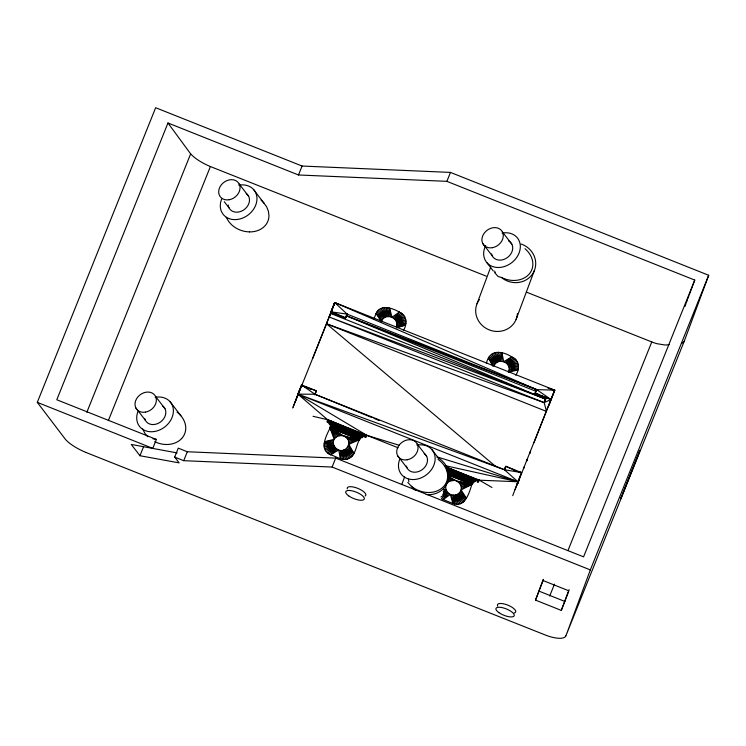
<?xml version="1.0" encoding="UTF-8"?>
<svg xmlns="http://www.w3.org/2000/svg" width="746" height="746" viewBox="0 0 746 746"><rect width="100%" height="100%" fill="white"/><g stroke="black" fill="none" stroke-linecap="round" stroke-linejoin="round"><path stroke-width="1.12" d="M314.719 394.858L316.295 390.82L301.636 384.983L297.952 394.14L328.492 420.539L330.413 424.81L330.105 427.971L344.242 436.27C354.21 440.224 345.93 455.219 337.183 449.279C333.257 447.152 331.905 441.39 335.019 438.014C341.938 431.645 351.767 440.019 359.432 439.655L362.351 436.485L366.799 435.31L399.026 445.222M373.97 318.766L376.096 313.488L384.059 317.861L376.879 311.959L385.495 317.059L380.749 308.508L387.09 316.584L385.98 307.445L388.769 316.444L389.552 308.219L392.07 317.209L399.324 312.117L394.793 319.204L404.752 316.761L395.772 320.566L405.955 320.071L396.424 322.076L405.917 323.522L396.732 323.671L405.423 325.172L396.257 326.823C400.117 317.498 383.929 311.949 381.337 321.75L376.096 313.488C380.162 303.874 392.797 308.023 399.324 312.117C406.915 314.812 407.633 324.557 403.297 330.45M515.122 489.674L517.92 481.757L504.436 469.747L505.816 466.315L521.603 472.6L517.92 481.757L478.111 480.144L474.782 481.273L471.864 484.443C469.309 492.742 464.982 508.231 452.887 503.447L453.671 495.223C457.522 495.381 461.242 492.276 461.345 488.332C461.476 481.151 452.608 479.725 448.253 476.181M345.706 437.137L359.432 439.655L348.839 444.346L353.912 453.391L346.582 448.505L353.128 454.929L345.258 449.456L350.76 457.457L343.729 450.099L347.599 459.023L342.088 450.407L340.456 458.659L338.731 449.987L330.683 454.762L335.812 448.271L327.559 452.878L334.693 447.022L324.51 448.514L333.872 445.576L324.09 443.357L333.387 444.01L324.585 441.716L334.096 439.329L330.105 427.971L359.432 439.655C355.767 445.875 355.805 456.505 347.599 459.023C341.612 460.767 336.138 456.384 330.683 454.762C318.589 449.922 326.216 435.711 330.105 427.971L359.637 439.207L330.487 425.938L361.39 437.156L352.979 432.755L329.741 422.544L329.322 424.558M486.401 363.554C488.966 349.538 501.816 350.433 511.756 356.896C519.347 359.591 520.055 369.345 515.728 375.238M508.931 370.855C511.504 362.136 497.274 357.25 494.011 365.773L488.518 358.267L495.848 363.153L489.311 356.737L497.181 362.211L491.67 354.21L498.701 361.568L494.831 352.644L500.352 361.25L501.974 353.007L503.709 361.67L511.756 356.896L506.627 363.386L514.88 358.779L507.746 364.645L517.929 363.153L508.567 366.09L518.339 368.3L509.052 367.647L517.855 369.951L508.334 372.338L508.931 370.855L517.855 369.951L509.173 369.261M365.363 437.389L365.689 435.356L327.69 419.737L313.012 416.287M477.794 482.177L478.111 480.144L446.453 467.127L479.23 480.098L491.95 487.492M328.697 423.476L329.182 421.481L365.689 435.356L364.831 437.249M446.183 484.835C444.159 489.73 448.56 495.279 453.671 495.223L456.449 504.221L455.349 495.083L461.69 503.158L456.944 494.598L465.551 499.708L458.38 493.805L466.343 498.179L461.103 489.917L471.864 484.443L447.768 474.848M327.886 422.534L328.492 420.539L364.542 435.571L329.741 422.544M297.449 396.098L301.636 384.983L314.915 394.252L371.797 417.499M329.079 317.563L334.749 302.55L554.716 390.167L549.121 405.134M684.977 306.429L686.059 303.501M686.423 302.522L687.504 299.603M687.868 298.624L688.959 295.696M689.323 294.717L694.75 280.076L446.882 181.343L298.493 174.974L167.971 122.987L56.789 399.763L156.371 439.431L152.79 448.365L37.3 402.364L155.662 107.722L302.083 166.041L450.472 172.41L708.7 275.274L684.231 341.258L565.869 635.909L590.338 569.916L708.7 275.274M292.758 408.034L301.44 385.495L316.295 390.82L314.915 394.252L297.952 394.14L299.612 390.121M295.155 402.047L299.351 391.081M346.33 316.183L347.114 314.113L331.019 311.837L330.823 312.35L345.491 318.188L346.47 315.819L347.114 314.113L334.749 302.55L331.019 311.837L345.491 318.188L347.114 314.113L536.626 389.608L550.986 399.455L533.987 442.732M329.555 316.444L334.749 302.55L536.626 389.608L554.716 390.167L517.127 484.564L521.603 472.6L517.538 471.453M345.491 318.188L347.114 314.113M326.925 421.788L327.69 419.737L398.066 447.768M366.034 437.361L366.799 435.31L297.952 394.14L299.37 390.969M401.758 484.527L404.584 476.964M477.011 303.79L490.682 267.199M516.129 319.335L534.378 270.518M478.456 482.149L479.23 480.098M504.585 469.467L505.816 466.315L516.521 471.164L513.546 469.98M548.049 388.116L554.716 390.167L550.986 399.455L535.003 393.683L536.626 389.608L346.47 315.819L545.606 399.073L544.179 402.635L546.51 411.428L326.543 323.801L334.749 302.55L336.744 303.743M539.274 394.531L535.003 393.683L536.626 389.608L535.992 391.314L346.47 315.819M297.16 396.947L326.543 323.801L544.179 402.635L546.249 397.366M512.726 495.652L517.92 481.757L297.952 394.14L504.436 469.747L521.603 472.6M568.76 591.121L561.3 610.405L535.516 600.11L543.312 579.334M535.516 600.11L543.358 579.791M561.3 610.405L569.095 589.629M536.626 389.608L535.003 393.683M293.15 407.074L298.335 393.543M338.498 314.616L330.525 313.404L312.723 358.341M638.334 454.594L639.919 450.276L620.476 499.149L621.903 495.848M544.179 402.635L546.38 396.956L545.606 399.073L329.098 316.966L544.179 402.635L550.986 399.455L535.199 393.17L545.904 398.019M637.783 456.048L622.444 494.542M330.264 427.505L359.637 439.207L330.385 427.01L360.56 437.921L352.494 433.976L353.744 430.806L327.69 419.737M334.749 302.55L330.823 312.35L336.362 313.712M517.137 484.825L518.871 480.508M523.617 468.637L524.485 466.474M527.506 458.921L526.639 461.075L527.543 458.986M530.527 451.367L529.66 453.521L530.574 451.442M86.834 412.277L190.64 153.881L167.971 122.987M108.338 420.623L210.4 166.544L486.261 276.169M694.75 280.076L583.568 556.852L335.7 458.119L187.302 451.75L178.266 448.15L174.676 457.084L179.133 462.874L139.959 455.731L143.549 446.789M174.676 457.084L183.721 460.683L187.302 451.75M298.493 174.974L302.083 166.041M183.721 460.683L332.11 467.052L335.7 458.119M446.882 181.343L450.472 172.41M517.155 484.853L518.88 480.536M549.709 596.007L554.483 584.118M567.948 550.595L651.771 341.938A17.96 6.229 21.9 0 0 657.049 343.71L664.789 344.978A19.816 6.873 21.9 0 0 669.283 344.456M316.108 391.333L314.915 394.252L504.436 469.747L505.62 466.828M331.802 309.982L330.823 312.35L331.662 310.336M327.447 321.722L326.543 323.801L495.745 466.539M477.263 482.037L478.111 480.144L446.005 467.425M362.407 437.734L363.414 435.953L329.182 421.481M327.401 422.273L328.492 420.539M442.686 494.635L447.647 492.463L441.464 498.738L443.105 499.55L447.647 492.463L443.217 493.544M446.947 483.427L449.353 481.273L454.211 480.359L471.864 484.443L461.345 488.332M393.543 318.066L399.324 312.117M451.983 495.008L452.887 503.447L443.105 499.55L448.896 493.591M181.66 438.564C177.753 442.751 171.869 444.625 166.237 444.513A25.644 24.049 20.1 0 1 154.748 441.688M403.726 315.288L394.793 319.204L400.966 312.928M330.683 454.762L337.183 449.279M505.256 362.388L511.756 356.896M329.042 453.95L335.812 448.271M506.627 363.386L513.397 357.716M443.105 499.55L450.36 494.458L452.887 503.447M394.793 319.204L402.448 314.001M440.942 497.013L447.647 492.463M326.282 451.591L334.693 447.022L325.256 450.118M516.148 360.076L507.746 364.645L517.174 361.549M521.118 244.017A21.047 19.741 20.5 0 1 533.129 273.055A21.047 19.741 20.5 0 1 501.359 277.4L498.179 276.607L494.766 272.747M443.674 492.369L446.668 491.101L443.273 491.269M396.592 327.895L405.423 325.172L396.676 325.284M348.904 442.742L359.432 439.655L346.965 438.275M395.772 320.566L405.498 318.374M443.422 491.838L446.668 491.101M461.224 486.718L471.864 484.443L457.429 481.45M443.889 490.038L446.005 489.59L443.898 489.273M348.596 441.138L359.432 439.655L347.934 439.627M518.377 364.85L508.567 366.09L518.517 366.584M324.053 446.817L333.872 445.576L323.913 445.082M333.499 440.811L324.585 441.716L333.257 442.397M460.739 485.152L471.864 484.443L458.79 482.457M396.424 322.076L406.094 321.796M443.861 489.646L446.005 489.59M249.453 231.913C255.085 232.025 260.96 230.15 264.867 225.963A17.251 16.179 20.1 0 0 268.98 215.753L268.383 211.127L266.564 206.689L253.687 189.624M459.918 483.716L471.864 484.443M152.977 438.807L156.371 439.431M177.128 452.915L131.259 444.439L139.959 455.731M551.331 389.421L554.716 390.167M444.635 465.523L517.92 481.757L437.911 457.167M363.414 435.953L330.413 424.81L352.494 433.976M447.04 470.894L475.845 480.741L446.695 468.497M448.421 472.554L473.813 481.935L447.274 469.756M448.113 473.719L472.983 482.709L447.88 471.77M446.826 468.171L476.974 480.359L447.451 469.299M447.805 474.764L472.069 483.995L448.16 473.188M526.573 292.19L651.771 341.938M86.21 452.561L545.354 635.023A19.517 6.77 21.9 0 0 565.841 635.9M331.019 311.837L345.678 317.675M330.525 313.404L545.606 399.073L541.232 395.548M301.44 385.495L310.868 389.244M330.161 423.663L362.351 436.485M446.882 470.157L474.782 481.273M330.487 425.938L360.56 437.921M447.936 474.381L472.069 483.995L448.029 473.971M332.11 467.052L590.338 569.916M542.864 580.453L568.648 590.748M539.106 591.177L564.89 601.472M373.942 418.375L379.304 420.576M210.26 166.489L210.185 166.461A29.131 10.108 21.9 0 1 190.715 153.9M472.321 483.548L453.419 475.65L455.172 471.202L446.145 467.192M351.991 435.244L359.898 438.769M501.359 277.4L503.82 278.519A25.681 24.086 20.5 0 0 513.332 280.468C518.964 280.58 524.848 278.724 528.765 274.537A17.223 16.151 20.5 0 0 532.877 264.317C532.924 258.601 529.968 253.202 525.799 249.425A25.681 24.086 20.5 0 0 524.988 248.716M438.098 459.443A25.681 24.086 20.5 0 1 440.625 461.466C444.775 465.252 447.759 470.642 447.684 476.368A17.223 16.151 20.5 0 1 443.581 486.578C439.664 490.765 433.79 492.64 428.148 492.509A25.774 24.18 20.5 0 1 411.354 486.252L407.801 482.41M342.628 435.72L330.105 427.971L335.019 438.014M448.374 476.554L454.211 480.359M340.941 435.515L330.105 427.971L336.232 436.932M447.982 476.88L452.524 480.321M382.857 318.943L376.096 313.488L381.933 320.258M459.583 492.724L466.343 498.179L460.506 491.409M339.262 435.645L330.105 427.971L337.668 436.13M377.942 310.588L385.495 317.059L379.248 309.431M464.497 501.079L456.944 494.598L463.191 502.235M448.374 478.27L450.873 480.629M494.775 364.365L488.518 358.267L493.031 366.314M347.655 447.302L353.912 453.391L348.419 445.894M490.374 355.376L497.181 362.211M345.258 449.456L352.065 456.291M147.717 436.718L144.976 433.454L142.626 429.015M264.149 203.192L261.921 200.87A25.644 24.049 20.1 0 0 261.091 200.18M181.66 438.564A17.251 16.179 20.1 0 0 185.763 428.353C185.829 422.637 182.873 417.247 178.704 413.48A25.644 24.049 20.1 0 0 177.044 412.109M447.982 479.575L449.353 481.273M180.933 415.792L170.116 401.749M502.431 231.969L511.877 244.24M482.755 243.504L492.211 255.775M486.933 262.741L493.32 271.031M239.214 184.029L248.66 196.301M431.869 449.549L438.256 457.839M417.219 444.066L426.675 456.338M224.266 201.7L228.994 207.836M397.553 455.601L407.008 467.873M155.522 396.406L164.969 408.677M135.847 407.941L145.302 420.212M37.3 402.364L65.583 439.553A30.539 10.593 21.9 0 0 85.958 452.458M493.171 353.296L498.701 361.568M343.729 450.099L349.259 458.37M382.409 307.865L387.09 316.584L384.171 307.501M460.03 503.802L455.349 495.083L458.268 504.165M226.197 217.31L228.817 221.711L231.708 224.863A25.644 24.049 20.1 0 0 249.453 231.885M496.594 352.289L500.352 361.25L500.221 352.466M342.209 459.2L342.088 450.407L345.836 459.377M498.412 352.224L500.352 361.25M342.088 450.407L344.027 459.443M453.671 495.223L454.64 503.979M387.799 307.688L388.769 316.444M389.552 308.219L390.456 316.658M501.974 353.007L502.049 361.288M340.39 450.37L340.456 458.659M508.613 240.93A11.451 9.25 -37.6 0 1 507.644 257.379A11.451 9.25 -37.6 0 1 491.558 253.948M495.195 272.476A19.61 16.188 -53.7 0 1 494.645 271.05M502.123 233.069A19.657 15.89 -37.6 0 1 520.093 249.397A19.657 15.89 -37.6 0 1 496.249 267.394A19.657 15.89 -37.6 0 1 485.674 245.49M436.96 457.223A21.047 19.741 20.5 0 1 448.038 480.788A21.047 19.741 20.5 0 1 426.18 494.514M415.625 490.383A21.047 19.741 20.5 0 1 411.344 486.261M424.204 453.512A11.451 9.25 -37.6 0 1 421.984 469.812A11.451 9.25 -37.6 0 1 406.356 466.045M408.939 481.702A19.48 14.323 -59.5 0 1 408.444 479.193M416.939 445.12A19.657 15.89 -37.6 0 1 434.993 460.916A19.657 15.89 -37.6 0 1 412.128 479.529A19.657 15.89 -37.6 0 1 399.8 459.06M684.203 341.248A19.517 6.77 21.9 0 1 681.863 343.141M347.31 488.938A9.959 3.45 21.9 0 1 357.754 488.35A9.959 3.45 21.9 0 1 365.102 496.025M517.426 313.674A21.047 19.741 20.1 0 1 489.693 330.068A21.047 19.741 20.1 0 1 479.398 299.556M497.666 606.106A9.829 3.413 21.9 0 1 508.24 605.304A9.829 3.413 21.9 0 1 514.153 613.007M246.199 193.475A11.451 9.25 -37.6 0 1 243.485 210.092A11.451 9.25 -37.6 0 1 228.192 205.038M238.757 185.195A19.657 15.89 -37.6 0 1 256.81 200.991A19.657 15.89 -37.6 0 1 233.946 219.604A19.657 15.89 -37.6 0 1 221.627 199.135M162.507 405.852A11.451 9.25 -37.6 0 1 160.278 422.152A11.451 9.25 -37.6 0 1 144.659 418.385M155.187 397.32A19.657 15.89 -37.6 0 1 173.24 413.125A19.657 15.89 -37.6 0 1 150.366 431.738A19.657 15.89 -37.6 0 1 138.047 411.27M492.388 247.691A11.451 9.25 -37.6 0 0 501.946 231.139A11.451 9.25 -37.6 0 0 483.436 234.375A11.451 9.25 -37.6 0 0 492.388 247.691M407.185 459.788A11.451 9.25 -37.6 0 0 416.744 443.236A11.451 9.25 -37.6 0 0 398.233 446.481A11.451 9.25 -37.6 0 0 407.185 459.788M498.85 612.597A9.829 3.413 21.9 0 0 514.069 615.991A9.829 3.413 21.9 0 0 502.328 607.654A9.829 3.413 21.9 0 0 498.85 612.597M348.708 495.885A9.959 3.45 21.9 0 0 364.132 499.316A9.959 3.45 21.9 0 0 352.233 490.877A9.959 3.45 21.9 0 0 348.708 495.885M229.171 199.751A11.451 9.25 -37.6 0 0 238.729 183.199A11.451 9.25 -37.6 0 0 220.219 186.444A11.451 9.25 -37.6 0 0 229.171 199.751M145.489 412.128A11.451 9.25 -37.6 0 0 155.037 395.576A11.451 9.25 -37.6 0 0 136.537 398.821A11.451 9.25 -37.6 0 0 145.489 412.128"/></g></svg>
